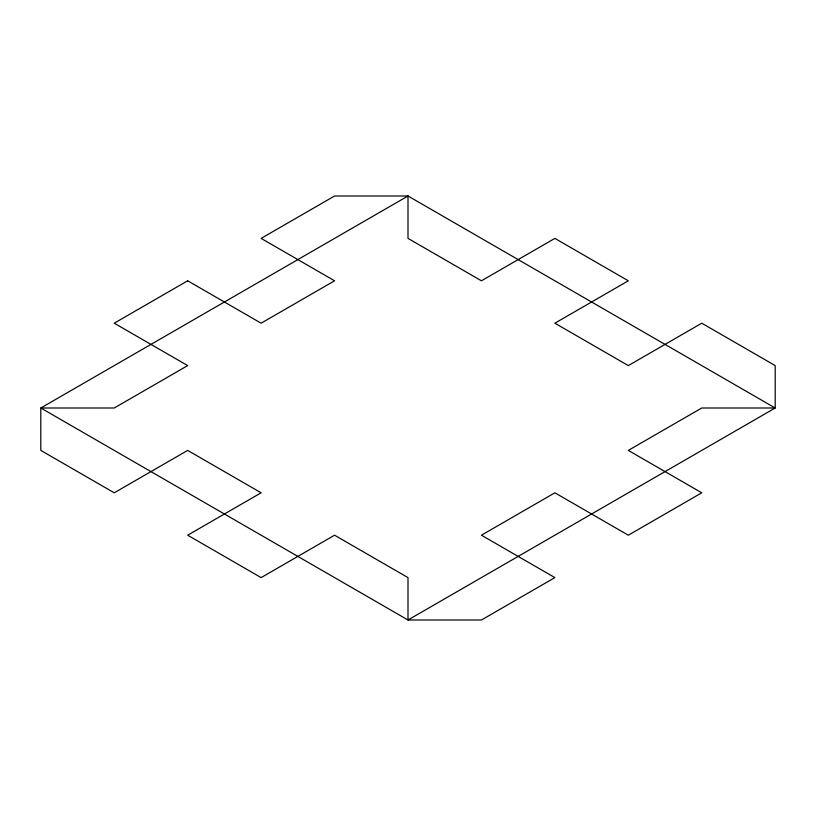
<?xml version="1.0" encoding="UTF-8"?>
<svg xmlns="http://www.w3.org/2000/svg" width="816" height="816" viewBox="0 0 816 816"><rect width="100%" height="100%" fill="white"/><g stroke="black" fill="none" stroke-linecap="round" stroke-linejoin="round"><path stroke-width="1.22" d="M187.68 280.796L114.24 323.197L187.68 365.599L114.24 408L40.8 408L40.8 450.401L114.24 492.803L187.68 450.401L261.12 492.803L187.68 535.204L261.12 577.606L334.56 535.204L408 577.606L408 619.997L481.44 619.997L554.88 577.606L481.44 535.204L554.88 492.803L628.32 535.204L701.76 492.803L628.32 450.401L701.76 408L775.2 408L775.2 365.599L701.76 323.197L628.32 365.599L554.88 323.197L628.32 280.796L554.88 238.394L481.44 280.796L408 238.394L408 196.003L334.56 196.003L261.12 238.394L334.56 280.796L261.12 323.197L187.68 280.796M408 196.003L40.8 408L408 619.997L775.2 408L408 196.003"/></g></svg>
